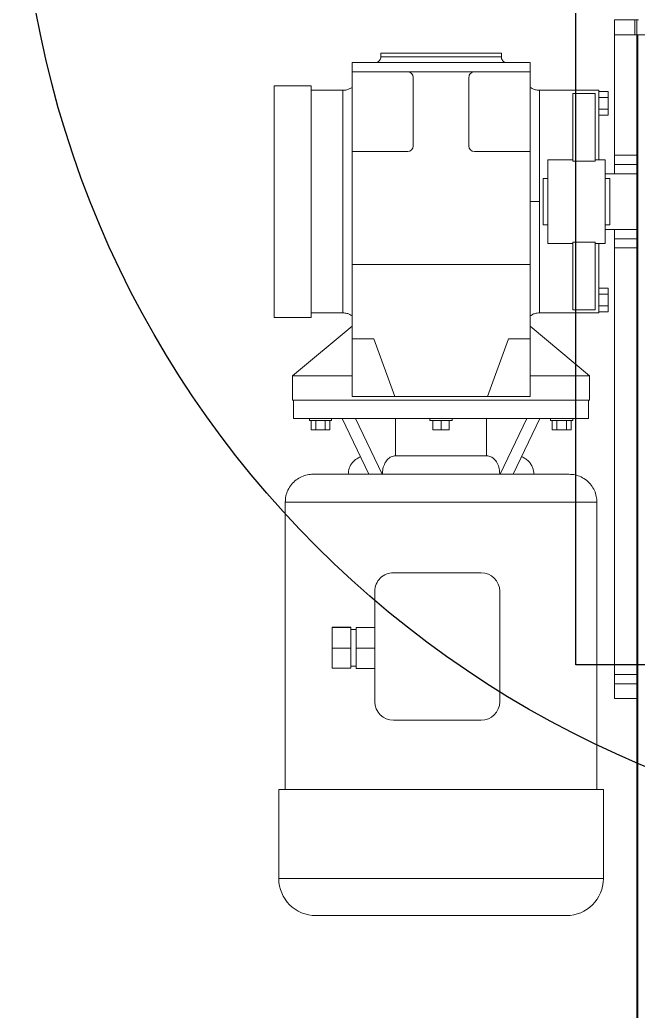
# Model space of a CAD drawing. Header units: millimetres. Extents: x -13874 to 5569, y -3136 to 4764.
# Drawn here: x 3396 to 3729, y 2820 to 3355 of the extents above; entities that cross this region are included whole.
import ezdxf

# ---------------------------------------------------------------- set-up
doc = ezdxf.new("R2010")
doc.units = ezdxf.units.MM

# ---------------------------------------------------------------- blocks, each defined once
blk = doc.blocks.new('rhryh')
at = {"color": 2, "elevation": -692.22}
blk.add_lwpolyline([(88564.17, 108743.94), (89464.17, 108743.94), (89464.17, 108703.94), (88564.17, 108703.94)], close=True, dxfattribs=at)
at = {"color": 1}
blk.add_circle((89014.17, 108497.44, -909.01), 546.16, dxfattribs=at)
blk = doc.blocks.new('A$C68C05B9F')
at = {"color": 7, "linetype": 'Continuous', "lineweight": 15}
for p, q in [((435.5, 1008, 800.61), (435.5, 8, 800.61)), ((436, 1008, 800.61), (436, 8, 800.61)), ((609, 483, 800.61), (474, 483, 800.61)), ((454, 463, 800.61), (454, 415, 800.61)), ((629, 415, 800.61), (629, 463, 800.61)), ((454, 415, 800.61), (629, 415, 800.61)), ((457.5, 415, 800.61), (457.5, 260, 800.61)), ((625.5, 260, 800.61), (625.5, 415, 800.61)), ((567.19, 377.67, 800.61), (519.86, 377.67, 800.61)), ((436, 366, 800.61), (448, 366, 800.61)), ((448, 366, 800.61), (448, 358, 800.61)), ((509.86, 367.67, 800.61), (509.86, 308.11, 800.61)), ((577.19, 308.11, 800.61), (577.19, 367.67, 800.61)), ((436, 358, 800.61), (448, 358, 800.61)), ((448, 353, 800.61), (436, 353, 800.61)), ((448, 358, 800.61), (448, 353, 800.61)), ((448, 123, 800.61), (448, 353, 800.61)), ((577.19, 349.78, 800.61), (587.19, 349.78, 800.61)), ((587.19, 338.74, 800.61), (587.19, 349.78, 800.61)), ((590.19, 348.5, 800.61), (587.19, 348.5, 800.61)), ((590.19, 349.65, 800.61), (590.19, 338.76, 800.61)), ((590.19, 349.65, 800.61), (600.19, 349.65, 800.61)), ((600.19, 349.65, 800.61), (600.19, 338.76, 800.61)), ((587.19, 338.74, 800.61), (577.19, 338.74, 800.61)), ((587.19, 327.69, 800.61), (587.19, 338.74, 800.61)), ((590.19, 338.76, 800.61), (600.19, 338.76, 800.61)), ((590.19, 338.76, 800.61), (590.19, 327.69, 800.61)), ((600.19, 338.76, 800.61), (600.19, 327.69, 800.61)), ((587.19, 327.69, 800.61), (577.19, 327.69, 800.61)), ((587.19, 328.66, 800.61), (590.19, 328.66, 800.61)), ((600.19, 327.69, 800.61), (590.19, 327.69, 800.61)), ((590.19, 327.69, 800.61), (590.19, 327.51, 800.61)), ((590.19, 327.51, 800.61), (600.19, 327.51, 800.61)), ((600.19, 327.69, 800.61), (600.19, 327.51, 800.61)), ((519.86, 298.11, 800.61), (567.19, 298.11, 800.61)), ((625.5, 260, 800.61), (457.5, 260, 800.61)), ((502.61, 245, 800.61), (488.26, 215, 800.61)), ((509.68, 245, 800.61), (495.33, 215, 800.61)), ((573.32, 245, 800.61), (587.67, 215, 800.61)), ((594.74, 215, 800.61), (580.39, 245, 800.61)), ((516.97, 235, 800.61), (566.03, 235, 800.61)), ((516.97, 215, 800.61), (516.97, 235, 800.61)), ((566.03, 235, 800.61), (566.03, 215, 800.61)), ((471.43, 221, 800.61), (471.43, 216, 800.61)), ((471.43, 221, 800.61), (473.97, 221, 800.61)), ((473.97, 216, 800.61), (473.97, 221, 800.61)), ((473.97, 221, 800.61), (479.03, 221, 800.61)), ((479.03, 221, 800.61), (479.03, 216, 800.61)), ((479.03, 221, 800.61), (481.57, 221, 800.61)), ((481.57, 221, 800.61), (481.57, 216, 800.61)), ((537.11, 221, 800.61), (537.11, 216, 800.61)), ((537.11, 221, 800.61), (541.5, 221, 800.61)), ((541.5, 221, 800.61), (541.5, 216, 800.61)), ((541.5, 221, 800.61), (545.89, 221, 800.61)), ((545.89, 216, 800.61), (545.89, 221, 800.61)), ((601.43, 221, 800.61), (601.43, 216, 800.61)), ((601.43, 221, 800.61), (603.97, 221, 800.61)), ((603.97, 221, 800.61), (603.97, 216, 800.61)), ((603.97, 221, 800.61), (609.03, 221, 800.61)), ((609.03, 221, 800.61), (609.03, 216, 800.61)), ((609.03, 221, 800.61), (611.57, 221, 800.61)), ((611.57, 221, 800.61), (611.57, 216, 800.61)), ((462, 215, 800.61), (462, 205, 800.61)), ((462, 215, 800.61), (541.5, 215, 800.61)), ((470.5, 216, 800.61), (470.5, 215, 800.61)), ((470.5, 216, 800.61), (476.5, 216, 800.61)), ((476.5, 216, 800.61), (482.5, 216, 800.61)), ((482.5, 215, 800.61), (482.5, 216, 800.61)), ((535.5, 216, 800.61), (535.5, 215, 800.61)), ((535.5, 216, 800.61), (541.5, 216, 800.61)), ((541.5, 216, 800.61), (547.5, 216, 800.61)), ((541.5, 215, 800.61), (621, 215, 800.61)), ((547.5, 215, 800.61), (547.5, 216, 800.61)), ((600.5, 216, 800.61), (600.5, 215, 800.61)), ((600.5, 216, 800.61), (606.5, 216, 800.61)), ((606.5, 216, 800.61), (612.5, 216, 800.61)), ((612.5, 215, 800.61), (612.5, 216, 800.61)), ((621, 205, 800.61), (621, 215, 800.61)), ((461.5, 205, 800.61), (461.5, 192, 800.61)), ((461.5, 205, 800.61), (621.5, 205, 800.61)), ((621.5, 192, 800.61), (621.5, 205, 800.61)), ((493.5, 203, 800.61), (516.5, 203, 800.61)), ((493.5, 172, 800.61), (493.5, 203, 800.61)), ((505.22, 172, 800.61), (516.5, 203, 800.61)), ((516.5, 203, 800.61), (566.5, 203, 800.61)), ((566.5, 203, 800.61), (577.78, 172, 800.61)), ((566.5, 203, 800.61), (589.5, 203, 800.61)), ((589.5, 203, 800.61), (589.5, 172, 800.61)), ((461.5, 192, 800.61), (493.5, 165.15, 800.61)), ((461.5, 192, 800.61), (493.5, 192, 800.61)), ((589.5, 165.15, 800.61), (621.5, 192, 800.61)), ((621.5, 192, 800.61), (589.5, 192, 800.61)), ((493.5, 132, 800.61), (493.5, 172, 800.61)), ((505.22, 172, 800.61), (493.5, 172, 800.61)), ((577.78, 172, 800.61), (589.5, 172, 800.61)), ((589.5, 172, 800.61), (589.5, 132, 800.61)), ((631.5, 160.5, 800.61), (611.5, 160.5, 800.61)), ((611.5, 160.5, 800.61), (611.5, 35.5, 800.61)), ((631.5, 160.5, 800.61), (631.5, 35.5, 800.61)), ((451.5, 154.18, 800.61), (451.5, 157.37, 800.61)), ((451.5, 157.37, 800.61), (456.5, 157.37, 800.61)), ((488.5, 158, 800.61), (456.5, 158, 800.61)), ((456.5, 120.5, 800.61), (456.5, 158, 800.61)), ((458.5, 156.33, 800.61), (458.5, 119.87, 800.61)), ((470.5, 156.33, 800.61), (458.5, 156.33, 800.61)), ((470.5, 119.87, 800.61), (470.5, 156.33, 800.61)), ((611.5, 158, 800.61), (594.5, 158, 800.61)), ((451.5, 147.82, 800.61), (451.5, 154.18, 800.61)), ((451.5, 154.18, 800.61), (456.5, 154.18, 800.61)), ((451.5, 144.63, 800.61), (451.5, 147.82, 800.61)), ((451.5, 147.82, 800.61), (456.5, 147.82, 800.61)), ((451.5, 144.63, 800.61), (456.5, 144.63, 800.61)), ((589.5, 132, 800.61), (493.5, 132, 800.61)), ((493.5, 71, 800.61), (493.5, 132, 800.61)), ((589.5, 71, 800.61), (589.5, 132, 800.61)), ((436, 123, 800.61), (448, 123, 800.61)), ((448, 123, 800.61), (448, 118, 800.61)), ((448, 118, 800.61), (436, 118, 800.61)), ((448, 118, 800.61), (448, 113, 800.61)), ((458.5, 120.5, 800.61), (453, 120.5, 800.61)), ((453, 98, 800.61), (453, 120.5, 800.61)), ((458.5, 119.87, 800.61), (470.5, 119.87, 800.61)), ((484, 120.5, 800.61), (470.5, 120.5, 800.61)), ((484, 120.5, 800.61), (484, 98, 800.61)), ((453, 113, 800.61), (436, 113, 800.61)), ((453, 110.5, 800.61), (450.5, 110.5, 800.61)), ((450.5, 85.5, 800.61), (450.5, 110.5, 800.61)), ((486.5, 110.5, 800.61), (484, 110.5, 800.61)), ((486.5, 110.5, 800.61), (486.5, 85.5, 800.61)), ((453, 75.5, 800.61), (453, 98, 800.61)), ((484, 98, 800.61), (484, 75.5, 800.61)), ((436, 83, 800.61), (453, 83, 800.61)), ((448, 83, 800.61), (448, 78, 800.61)), ((450.5, 85.5, 800.61), (453, 85.5, 800.61)), ((484, 85.5, 800.61), (486.5, 85.5, 800.61)), ((436, 78, 800.61), (448, 78, 800.61)), ((448, 78, 800.61), (448, 73, 800.61)), ((453, 75.5, 800.61), (458.5, 75.5, 800.61)), ((456.5, 38, 800.61), (456.5, 75.5, 800.61)), ((470.5, 76.13, 800.61), (458.5, 76.13, 800.61)), ((458.5, 39.67, 800.61), (458.5, 76.13, 800.61)), ((470.5, 39.67, 800.61), (470.5, 76.13, 800.61)), ((470.5, 75.5, 800.61), (484, 75.5, 800.61)), ((448, 73, 800.61), (436, 73, 800.61)), ((448, 8, 800.61), (448, 73, 800.61)), ((523.5, 71, 800.61), (493.5, 71, 800.61)), ((493.5, 28, 800.61), (493.5, 71, 800.61)), ((589.5, 71, 800.61), (559.5, 71, 800.61)), ((589.5, 71, 800.61), (589.5, 28, 800.61)), ((526.5, 68, 800.61), (526.5, 31, 800.61)), ((556.5, 68, 800.61), (556.5, 31, 800.61)), ((451.5, 48.18, 800.61), (451.5, 51.37, 800.61)), ((451.5, 51.37, 800.61), (456.5, 51.37, 800.61)), ((451.5, 48.18, 800.61), (456.5, 48.18, 800.61)), ((451.5, 41.82, 800.61), (451.5, 48.18, 800.61)), ((456.5, 41.82, 800.61), (451.5, 41.82, 800.61)), ((451.5, 38.63, 800.61), (451.5, 41.82, 800.61)), ((451.5, 38.63, 800.61), (456.5, 38.63, 800.61)), ((456.5, 38, 800.61), (488.5, 38, 800.61)), ((458.5, 39.67, 800.61), (470.5, 39.67, 800.61)), ((594.5, 38, 800.61), (611.5, 38, 800.61)), ((611.5, 35.5, 800.61), (631.5, 35.5, 800.61)), ((523.5, 28, 800.61), (493.5, 28, 800.61)), ((493.5, 23, 800.61), (493.5, 28, 800.61)), ((523.5, 28, 800.61), (559.5, 28, 800.61)), ((559.5, 28, 800.61), (589.5, 28, 800.61)), ((589.5, 28, 800.61), (589.5, 23, 800.61)), ((493.5, 23, 800.61), (589.5, 23, 800.61)), ((509, 20, 800.61), (509, 18, 800.61)), ((574, 20, 800.61), (509, 20, 800.61)), ((574, 18, 800.61), (509, 18, 800.61)), ((574, 18, 800.61), (574, 20, 800.61)), ((426.5, 8, 800.61), (435.5, 8, 800.61)), ((435.5, 8, 800.61), (436, 8, 800.61)), ((436, 8, 800.61), (436, 0, 800.61)), ((436, 8, 800.61), (437, 8, 800.61)), ((437, 8, 800.61), (437, 0, 800.61)), ((448, 8, 800.61), (437, 8, 800.61)), ((448, 0, 800.61), (448, 8, 800.61)), ((436, 0, 800.61), (435, 0, 800.61)), ((437, 0, 800.61), (436, 0, 800.61)), ((448, 0, 800.61), (437, 0, 800.61))]:
    blk.add_line(p, q, dxfattribs=at)
at = {"color": 8, "linetype": 'Continuous', "lineweight": 15}
for p, q in [((454, 463, 800.61), (629, 463, 800.61)), ((488.5, 158, 800.61), (488.5, 98, 800.61)), ((594.5, 158, 800.61), (594.5, 38, 800.61)), ((488.5, 98, 800.61), (488.5, 38, 800.61))]:
    blk.add_line(p, q, dxfattribs=at)
at = {"color": 7, "linetype": 'Continuous', "lineweight": 15}
for centre, radius, start, end in [((474, 463, 800.61), 20, 90, 180), ((609, 463, 800.61), 20, 0, 90), ((519.86, 367.67, 800.61), 10, 90, 180), ((567.19, 367.67, 800.61), 10, 0, 90), ((519.86, 308.11, 800.61), 10, 180, 270), ((567.19, 308.11, 800.61), 10, 270, 0), ((523.5, 68, 800.61), 3, 0, 90), ((559.5, 68, 800.61), 3, 90, 180), ((523.5, 31, 800.61), 3, 270, 0), ((559.5, 31, 800.61), 3, 180, 270)]:
    blk.add_arc(centre, radius, start, end, dxfattribs=at)
for points, knots in [([(457.5, 260, 800.61), (457.56, 258.97, 800.61), (457.69, 256.85, 800.61), (458.75, 253.72, 800.61), (460.49, 250.79, 800.61), (462.94, 248.26, 800.61), (465.92, 246.37, 800.61), (469.19, 245.21, 800.61), (471.42, 245.07, 800.61), (472.5, 245, 800.61)], [0, 0, 0, 0, 0.131015, 0.270528, 0.415794, 0.56327, 0.715888, 0.86254, 1, 1, 1, 1]), ([(610.5, 245, 800.61), (611.53, 245.06, 800.61), (613.65, 245.19, 800.61), (616.78, 246.25, 800.61), (619.71, 247.99, 800.61), (622.24, 250.44, 800.61), (624.13, 253.42, 800.61), (625.29, 256.69, 800.61), (625.43, 258.92, 800.61), (625.5, 260, 800.61)], [0, 0, 0, 0, 0.131015, 0.270528, 0.415794, 0.563271, 0.715889, 0.86254, 1, 1, 1, 1]), ([(472.5, 245, 800.61), (472.55, 245, 800.61), (472.66, 245, 800.61), (473.58, 245, 800.61), (475.19, 245, 800.61), (477.76, 245, 800.61), (481.4, 245, 800.61), (485.82, 245, 800.61), (490.81, 245, 800.61), (496.12, 245, 800.61), (502.2, 245, 800.61), (509.02, 245, 800.61), (516.5, 245, 800.61), (524.52, 245, 800.61), (532.91, 245, 800.61), (541.5, 245, 800.61), (550.09, 245, 800.61), (558.49, 245, 800.61), (566.5, 245, 800.61), (573.98, 245, 800.61), (580.8, 245, 800.61), (586.88, 245, 800.61), (592.19, 245, 800.61), (596.72, 245, 800.61), (600.5, 245, 800.61), (603.56, 245, 800.61), (605.96, 245, 800.61), (607.96, 245, 800.61), (609.43, 245, 800.61), (610.34, 245, 800.61), (610.45, 245, 800.61), (610.5, 245, 800.61)], [0, 0, 0, 0, 0.028253, 0.057885, 0.090347, 0.125857, 0.164005, 0.204834, 0.237455, 0.271604, 0.307182, 0.344045, 0.382004, 0.420829, 0.460253, 0.499985, 0.539717, 0.579141, 0.617966, 0.655925, 0.692788, 0.728365, 0.762515, 0.795136, 0.826169, 0.855592, 0.88341, 0.909653, 0.942117, 0.971748, 1, 1, 1, 1]), ([(491.5, 245, 800.61), (491.53, 244.39, 800.61), (491.6, 243.13, 800.61), (492.16, 241.27, 800.61), (493.08, 239.48, 800.61), (494.38, 237.87, 800.61), (495.99, 236.6, 800.61), (497.27, 235.85, 800.61), (498.02, 235.64, 800.61), (498.12, 235.62, 800.61)], [0, 0, 0, 0, 0.149395, 0.307743, 0.472669, 0.641101, 0.809527, 0.974453, 1, 1, 1, 1]), ([(516.97, 235, 800.61), (516.17, 235.11, 800.61), (514.56, 235.33, 800.61), (512.42, 237.08, 800.61), (510.81, 239.63, 800.61), (509.97, 242.44, 800.61), (509.89, 244.28, 800.61), (509.86, 245, 800.61)], [0, 0, 0, 0, 0.216503, 0.433047, 0.648602, 0.862858, 1, 1, 1, 1]), ([(566.03, 235, 800.61), (566.83, 235.11, 800.61), (568.44, 235.33, 800.61), (570.58, 237.08, 800.61), (572.19, 239.63, 800.61), (573.03, 242.44, 800.61), (573.11, 244.28, 800.61), (573.14, 245, 800.61)], [0, 0, 0, 0, 0.216503, 0.433046, 0.648601, 0.862858, 1, 1, 1, 1]), ([(584.86, 235.66, 800.61), (585.58, 235.94, 800.61), (587.26, 236.6, 800.61), (589.46, 238.69, 800.61), (591.18, 241.61, 800.61), (591.4, 243.9, 800.61), (591.5, 245, 800.61)], [0, 0, 0, 0, 0.188382, 0.440263, 0.731035, 1, 1, 1, 1]), ([(493.39, 159.54, 800.61), (493.37, 159.56, 800.61), (493.29, 159.61, 800.61), (492.5, 158.97, 800.61), (490.75, 158.18, 800.61), (489.25, 158.06, 800.61), (488.5, 158, 800.61)], [0, 0, 0, 0, 0.1454383, 0.4263999, 0.7120835, 1, 1, 1, 1]), ([(594.5, 158, 800.61), (593.75, 158.06, 800.61), (592.25, 158.17, 800.61), (590.5, 158.91, 800.61), (589.72, 159.49, 800.61), (589.65, 159.41, 800.61), (589.63, 159.39, 800.61)], [0, 0, 0, 0, 0.297843, 0.590752, 0.876327, 1, 1, 1, 1]), ([(488.5, 98, 800.61), (489.21, 98, 800.61), (490.68, 98, 800.61), (492.36, 98, 800.61), (493.34, 98, 800.61), (493.45, 98, 800.61), (493.5, 98, 800.61)], [0, 0, 0, 0, 0.2702594, 0.5624285, 0.7897358, 1, 1, 1, 1]), ([(488.5, 38, 800.61), (489.25, 37.94, 800.61), (490.75, 37.82, 800.61), (492.5, 37.03, 800.61), (493.29, 36.39, 800.61), (493.37, 36.44, 800.61), (493.39, 36.46, 800.61)], [0, 0, 0, 0, 0.2879101, 0.573591, 0.8545505, 1, 1, 1, 1]), ([(589.63, 36.61, 800.61), (589.65, 36.59, 800.61), (589.72, 36.51, 800.61), (590.5, 37.09, 800.61), (592.25, 37.83, 800.61), (593.75, 37.94, 800.61), (594.5, 38, 800.61)], [0, 0, 0, 0, 0.12366, 0.409237, 0.702151, 1, 1, 1, 1]), ([(506, 23, 800.61), (506.43, 22.95, 800.61), (507.31, 22.84, 800.61), (508.32, 22.03, 800.61), (508.9, 21.02, 800.61), (508.97, 20.33, 800.61), (509, 20, 800.61)], [0, 0, 0, 0, 0.270264, 0.562432, 0.789744, 1, 1, 1, 1]), ([(577, 23, 800.61), (576.58, 22.95, 800.61), (575.69, 22.84, 800.61), (574.68, 22.03, 800.61), (574.1, 21.02, 800.61), (574.03, 20.33, 800.61), (574, 20, 800.61)], [0, 0, 0, 0, 0.270264, 0.562434, 0.789745, 1, 1, 1, 1])]:
    blk.add_open_spline(points, degree=3, knots=knots, dxfattribs=at)

msp = doc.modelspace()

# ---------------------------------------------------------------- block references
at = {"color": 1}
for name, p, rotation in [('rhryh', (112439.45, -85557.25, 1273.52), 90), ('A$C68C05B9F', (4164.44, 3354.76, -909.01), 180)]:
    msp.add_blockref(name, p, dxfattribs=dict(at, rotation=rotation))

doc.saveas('drawing.dxf')
